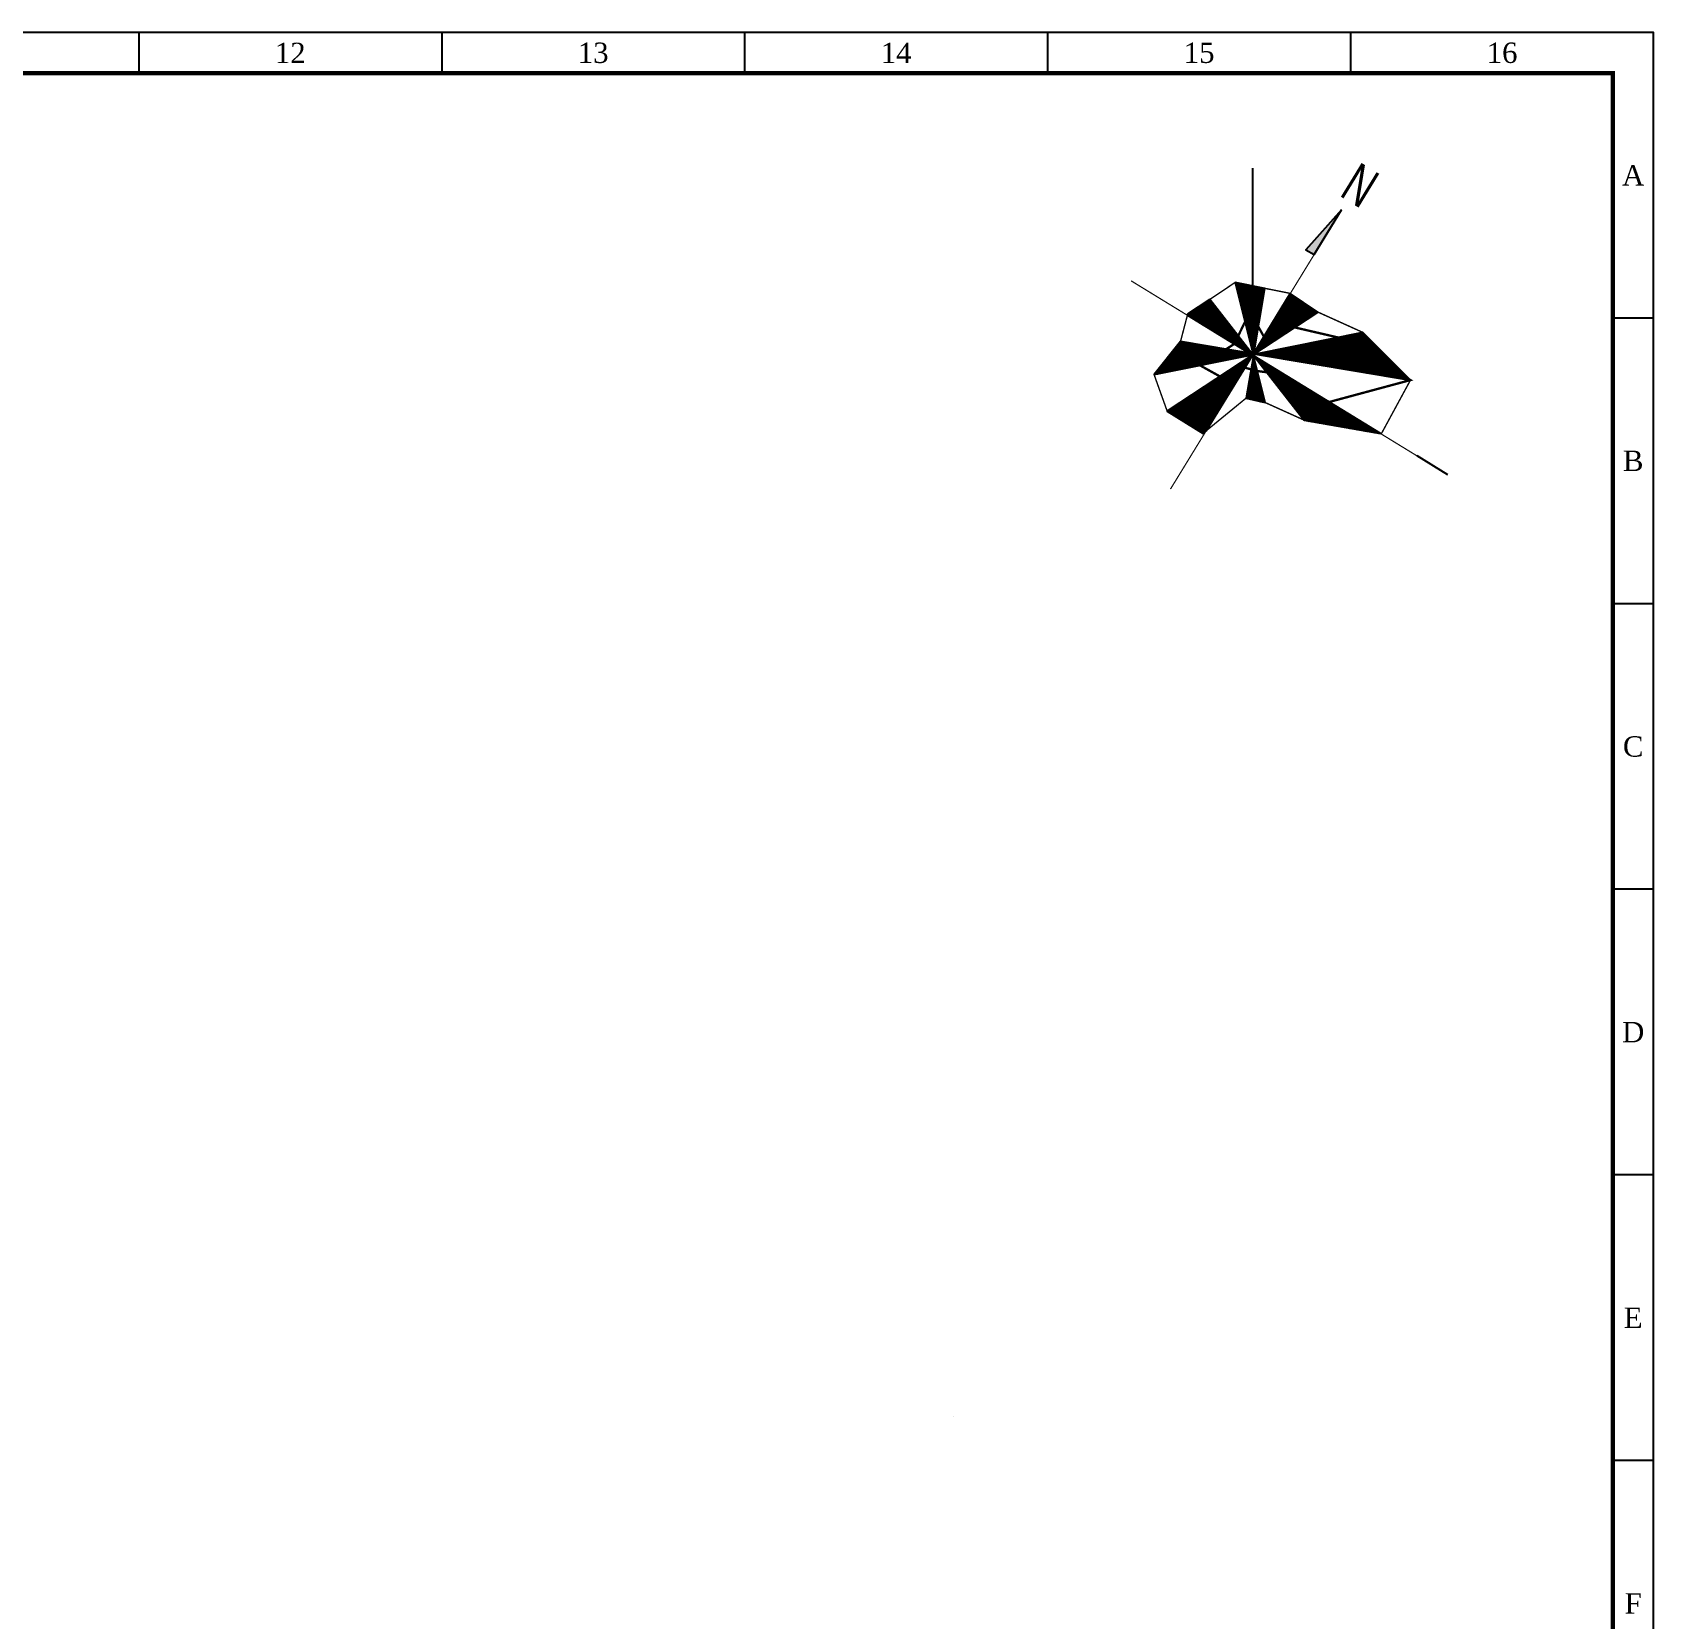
# Model space of a CAD drawing. Header units: metres. Extents: x -330863 to 383137, y -246038 to 314990.
# Drawn here: x 144258 to 382837, y 33989 to 267648 of the extents above; entities that cross this region are included whole.
import ezdxf
from ezdxf.enums import TextEntityAlignment as Align

# ---------------------------------------------------------------- set-up
doc = ezdxf.new("R2010")
doc.units = ezdxf.units.M
doc.linetypes.add('HIDDEN', pattern=[0.375, 0.25, -0.125])
for name, color, linetype in [('-建筑轮廓线', 7, 'Continuous'), ('-文字', 7, 'Continuous'), ('MJZJ', 8, 'Continuous'), ('比例尺', 7, 'Continuous'), ('路中', 7, 'Continuous')]:
    doc.layers.add(name, color=color, linetype=linetype)
doc.layers.add('X消防车道', color=6, linetype='HIDDEN', lineweight=18)
doc.styles.add('_HZTXT', font='simplex.shx', dxfattribs={"width": 0.8, "bigfont": 'hztxt.shx'})
doc.styles.add('BZ1', font='COMPLEX.shx', dxfattribs={"width": 0.7})
doc.styles.add('Times', font='times.ttf')
pattern_1 = [(44.99999999999997, (-698369.6223771389, -275120.5470084523), (-0.1146629783846557, 0.1146629783846558), [])]

# ---------------------------------------------------------------- blocks, each defined once
blk = doc.blocks.new('00')
at = {"linetype": 'Continuous'}
blk.add_hatch(color=0, dxfattribs=at).paths.add_polyline_path([(-3.055284533955273, 23.2731487999481), (-4.575765366040286, 14.86586722888023), (-3.055284533955273, 14.86586722981155)])
h = blk.add_hatch(dxfattribs=at)
h.set_pattern_fill('ANSI31', color=0, scale=1.297263513069385, angle=-3.18e-14, style=0)
h.set_pattern_definition(pattern_1)
h.paths.add_polyline_path([(20.51500787927944, 5.8291734440063), (10.04780917770404, 8.343245018906599), (-2.726842494987065, -3.534379927274128)])
h = blk.add_hatch(dxfattribs=at)
h.set_pattern_fill('ANSI31', color=0, scale=1.297263513069385, angle=-3.18e-14, style=0)
h.set_pattern_definition(pattern_1)
h.paths.add_polyline_path([(-3.051501734487827, -3.896115993447891), (-10.00156383991998, -18.67388443725213), (-3.262808403305824, -18.7081477300453), (-3.051501734487827, -18.10177171725809)])
h.paths.add_polyline_path([(2.245113638855396, 7.365964014716155), (-3.051501734487827, 7.585288866124756), (-3.051501734487827, -3.896115993447891)])
h.paths.add_polyline_path([(-6.940910155259187, 6.179507125802048), (-11.48137213320296, 4.501075155734723), (-2.872879753194863, -3.966009532399765)])
h = blk.add_hatch(dxfattribs=at)
h.set_pattern_fill('ANSI31', color=0, scale=1.297263513069385, angle=-3.18e-14, style=0)
h.set_pattern_definition(pattern_1)
h.paths.add_polyline_path([(-13.5163700714038, 0.0675916873660754), (-15.2861170827673, -3.788011296950571), (-15.23864237249654, -3.945351229347578), (-3.746939579330501, -3.945351228416257), (-3.270389249853906, -3.753361160233906)])
h = blk.add_hatch(dxfattribs=at)
h.set_pattern_fill('ANSI31', color=0, scale=1.297263513069385, angle=-3.18e-14, style=0)
h.set_pattern_definition(pattern_1)
h.paths.add_polyline_path([(-2.726842494987065, -3.534379927274128), (-13.99311024726194, -8.073274107016914), (-14.82978797175747, -14.78746539663552)])
h = blk.add_hatch(dxfattribs=at)
h.set_pattern_fill('ANSI31', color=0, scale=1.297263513069385, angle=-3.18e-14, style=0)
h.set_pattern_definition(pattern_1)
h.paths.add_polyline_path([(-2.872879753194863, -3.966009532399765), (-0.3329533602372976, -10.30049157964095), (2.593468302555264, -9.342564438768024)])
h = blk.add_hatch(dxfattribs=at)
h.set_pattern_fill('ANSI31', color=0, scale=1.297263513069385, angle=-3.18e-14, style=0)
h.set_pattern_definition(pattern_1)
h.paths.add_polyline_path([(20.86933397843677, -3.945351228416257), (-2.755563071303186, -3.945351228416257), (9.412181941486775, -8.482972446196072)])
at = {"color": 0, "linetype": 'Continuous'}
blk.add_line((-2.795658270202693, -3.759416215885721, -357714.3537166437), (-2.795658270202693, -3.759416215885721, -357714.3537166437), dxfattribs=at)
blk.add_line((-2.795658270202693, -3.759416215885721, -357714.3537166437), (-2.795658270202693, -3.759416215885721, -357714.3537166437), dxfattribs=at)
blk.add_line((-2.795658270202693, -3.759416215885721, -357714.3537166437), (-2.795658270202693, -3.759416215885721, -357714.3537166437), dxfattribs=at)
blk.add_line((-2.795658270202693, -3.759416215885721, -357714.3537166437), (-2.795658270202693, -3.759416215885721, -357714.3537166437), dxfattribs=at)
blk.add_line((-2.795658270202693, -3.759416215885721, -357714.3537166437), (-2.795658270202693, -3.759416215885721, -357714.3537166437), dxfattribs=at)
for points, elevation in [([(-3.055284532092628, 23.27314879948244), (-4.575765366040286, 14.86586722841457), (-3.055284533955273, 14.86586722981155)], -399090.945659235), ([(20.51500787927944, 5.829173443540637), (10.04780917770404, 8.343245018906599), (-2.726842494987065, -3.534379927274128)], -357714.3537166437), ([(-6.940910155259187, 6.179507124870722), (-11.48137213320296, 4.501075155734723), (-2.872879753194863, -3.96600953426241)], -357714.3537166437), ([(2.245113638855396, 7.365964014716155), (-3.05150173262518, 7.585288865659093), (-3.05150173262518, -3.896115995310537)], -357714.3537166437), ([(-13.51637006954115, 0.0675916869004141), (-15.2861170827673, -3.788011298813215), (-15.23864237249654, -3.945351229347578), (-3.746939579330501, -3.945351229347578), (-3.270389249853906, -3.75336116116523)], -357714.3537166437), ([(-2.726842494987065, -3.534379927274128), (-13.99311024726194, -8.073274107948237), (-14.82978797175747, -14.78746539756684)], -357714.3537166437), ([(-3.05150173262518, -3.896115995310537), (-10.00156383805733, -18.67388443678646), (-3.262808403305824, -18.70814773097663), (-3.051501734487827, -18.10177171818941)], -357714.3537166437), ([(-2.872879753194863, -3.96600953426241), (-0.3329533602372976, -10.30049158010661), (2.593468302555264, -9.342564440165006)], -357714.3537166437), ([(20.86933397843677, -3.945351228416257), (-2.755563071303186, -3.945351229347578), (9.412181941486775, -8.482972447127393)], -357714.3537166437)]:
    blk.add_lwpolyline(points, close=True, dxfattribs=dict(at, elevation=elevation))
at = {"color": 0, "linetype": 'Continuous', "elevation": -399090.945659235}
for points in [[(-3.055284532092628, 23.27314879948244), (-4.575765366040286, 14.86586722841457)], [(-4.575765366040286, 14.86586722841457), (-3.055284533955273, 14.86586722981155)]]:
    blk.add_lwpolyline(points, dxfattribs=at)
at = {"color": 0, "linetype": 'Continuous', "elevation": -357714.3537166437}
for points, const_width in [([(-3.05150173262518, 20.50991922493995), (-3.05150173262518, -29.01732895506575)], 0.1853233590099122), ([(-15.35833714001637, -3.945351229347578), (-11.48137213320296, 4.501075155734723), (-3.129301423512515, 7.58851043384493), (2.245113638855396, 7.365964014716155), (10.04780917770404, 8.343245018906599), (20.51500787927944, 5.829173443540637), (21.02522172003228, -3.883611669130911), (9.412181941486775, -8.482972447127393), (2.593468302555264, -9.342564440165006), (-0.3329533602372976, -10.30049158010661), (-3.262808403305824, -18.70814773097663), (-10.00156383805733, -18.67388443678646), (-14.82978797175747, -14.78746539756684), (-13.99311024726194, -8.073274107948237), (-15.2861170827673, -3.788011298813215)], 0.2223880308118947), ([(-14.82978797175747, -14.78746539756684), (10.04780917770404, 8.343245018906599)], 0.0593034748831719), ([(20.51500787927944, 5.829173443540637), (-13.99311024726194, -8.073274107948237)], 0.0593034748831719), ([(2.281130771778404, 7.442546475380367), (-10.00156383805733, -18.67388443678646)], 0.0593034748831719), ([(-6.988659000329786, 6.298590973652607), (-0.3329533602372976, -10.30049158010661)], 0.0593034748831719), ([(2.593468302555264, -9.342564440165006), (-11.48137213320296, 4.501075155734723)], 0.0593034748831719), ([(-13.54523981579405, 0.0783578531627427), (9.412181941486775, -8.482972447127393)], 0.0593034748831719), ([(-25.7607231199072, -3.945351229347578), (27.9150987171306, -3.945351229347578)], 0.1853233590099122)]:
    blk.add_lwpolyline(points, dxfattribs=dict(at, const_width=const_width))
at = {"color": 0, "linetype": 'Continuous', "const_width": 0.3706467180198244, "elevation": -357714.3537166437}
blk.add_lwpolyline([(0.2932889905496267, 3.319921901151245), (-3.013419300623353, -0.503737392202311), (-4.717317931659636, 0.4611626068872284), (-6.865732176534947, 0.0415253999453853), (-6.457891885496792, -3.888176522516005), (-9.185070984371121, -9.7049186628501), (-5.737270197205361, -9.555411842018655), (-3.059165247090277, -6.293243483007245), (-0.9210276401863666, -5.636615084782532), (0.4765124951227337, -5.012101177890141), (11.29188333234924, -3.919843127318016), (20.51500787927944, 5.829173443540637), (7.256425518236937, 5.640077000185556)], close=True, dxfattribs=at)
at = {"color": 0, "linetype": 'Continuous', "insert": (-4.724047953568511, 31.3018839468059, -399090.945659235), "char_height": 6.325703987538338, "width": 86.26910755484951, "attachment_point": 1, "style": 'BZ1'}
blk.add_mtext('\\f隶书|b0|i0|c134|p49;N', dxfattribs=at)
blk = doc.blocks.new('GFDS')
at = {"layer": '比例尺'}
blk.add_line((9495128.739055527, 3196786.443073169), (9495129.739055526, 3196786.443073169), dxfattribs=at)
at = {"layer": '路中', "xscale": 0.1740799993276596, "yscale": 0.1740799993276596, "zscale": 0.1740799993276596}
blk.add_blockref('00', (9495123.921238728, 3196787.125236703, 62270.91469499332), dxfattribs=at)
blk = doc.blocks.new('*U368')
at = {"color": 5}
blk.add_lwpolyline([(0, 0), (1189, 0), (1189, 841), (0, 841)], close=True, dxfattribs=at)

msp = doc.modelspace()

# ---------------------------------------------------------------- hatches: boundary and pattern name
at = {"layer": 'X消防车道'}
h = msp.add_hatch(dxfattribs=at)
h.set_pattern_fill('DOTS', color=8, scale=1000, angle=-31.48783798076735)
h.set_pattern_definition([(328.5121620192327, (-1970228605.701966, -2547630934.377606), (1506.050284478311, 939.1527315207007), [0, -1587.499999999999])])
edge = h.paths.add_edge_path()
edge.add_arc((253000.4461562517, -114828.7498958595), 12999.99999588217, 57.79610970158288, 89.99990648872723)
edge.add_arc((253000.3428560472, -114828.7499107607), 13000.00001134156, 57.79584070424261, 89.9994512072912, ccw=False)
edge.add_arc((253000.3166718548, -92828.74990051611), 13000.00000066193, 302.2042957118912, 302.2045647313433)
edge = h.paths.add_edge_path()
edge.add_line((111441.9339113543, 155171.2501390651), (111441.9339114125, 159171.2501404621))
edge.add_line((111441.9339114125, 159171.2501390651), (107999.5702834008, 159171.2501390651))
edge.add_arc((107999.6811880288, 146171.2501423247), 12999.99999769047, 90.00048879781926, 147.7957724973535)
edge.add_arc((85999.68119303463, 146171.2501423247), 12999.99999670303, 0.0005964654350805176, 32.20422750791329, ccw=False)
edge.add_line((98999.68118913472, 146171.3854760677), (98999.68118913472, 146171.2394125573))
edge.add_arc((107999.6811892511, 146171.2501390651), 9000.000000118012, 90.0000000009806, 180.0000682944113, ccw=False)
edge.add_line((107999.6811891347, 155171.2501390651), (111441.9339113543, 155171.2501390651))

# ---------------------------------------------------------------- linework, layer by layer
at = {"layer": '-建筑轮廓线'}
msp.add_line((323883.4599419731, 220201.1573861001, 10100.00000003492), (323883.4599419731, 247659.3529583535, 10100.00000003492), dxfattribs=at)
at = {"color": 5}
for p, q in [((159899.7401162875, 267648.3983772366), (159899.7401162875, 261648.3983772366)), ((204487.2401162875, 267648.3983772366), (204487.2401162875, 261648.3983772366)), ((249074.7401162875, 267648.3983772366), (249074.7401162875, 261648.3983772366)), ((293662.2401162875, 267648.3983772366), (293662.2401162875, 261648.3983772366)), ((338249.7401162875, 267648.3983772366), (338249.7401162875, 261648.3983772366)), ((382837.2401162875, 225598.3983772365), (376837.2401162875, 225598.3983772365)), ((382837.2401162875, 183548.3983772365), (376837.2401162875, 183548.3983772365)), ((382837.2401162875, 141498.3983772366), (376837.2401162875, 141498.3983772366)), ((382837.2401162875, 99448.39837723655), (376837.2401162875, 99448.39837723655)), ((382837.2401162875, 57398.3983772365), (376837.2401162875, 57398.3983772365))]:
    msp.add_line(p, q, dxfattribs=at)
at = {"color": 5, "const_width": 600}
msp.add_lwpolyline([(-315562.7598837125, -230951.6016227634), (376837.2401162875, -230951.6016227634), (376837.2401162875, 261648.3983772366), (-315562.7598837125, 261648.3983772366)], close=True, dxfattribs=at)

# ---------------------------------------------------------------- block references
at = {"xscale": 600, "yscale": 600, "zscale": 600}
msp.add_blockref('*U368', (-330562.7598837125, -236951.6016227635), dxfattribs=at)
at = {"layer": 'MJZJ', "color": 1, "xscale": 5298.675370772357, "yscale": 5298.675370772357, "zscale": 5298.675370772357, "rotation": 328.5113320052969}
msp.add_blockref('GFDS', (-51750152691.63035, 11835067024.89033, 10098.72563782264), dxfattribs=at)

# ---------------------------------------------------------------- texts
at = {"layer": '-文字', "extrusion": (1.0469515219e-06, -5.201757142e-07, 0.9999999999993168), "style": '_HZTXT', "width": 0.8}
msp.add_text('其中8#化学品车间单体工程由宁波市化工研究设计院有限公司设计，其余单体建筑由宁波市', height=2.1, rotation=270.0000000133714, dxfattribs=at).set_placement((279797.783686327, 63876.78912182732, 10.35991565687085))
at = {"color": 4, "style": 'Times'}
for s, p in [('12', (182193.4901162875, 264648.3983772366)), ('13', (226780.9901162875, 264648.3983772366)), ('14', (271368.4901162875, 264648.3983772366)), ('15', (315955.9901162875, 264648.3983772366)), ('16', (360543.4901162875, 264648.3983772366)), ('A', (379837.2401162875, 246623.3983772365)), ('B', (379837.2401162875, 204573.3983772365)), ('C', (379837.2401162875, 162523.3983772365)), ('D', (379837.2401162875, 120473.3983772365)), ('E', (379837.2401162875, 78423.39837723656)), ('F', (379837.2401162875, 36373.39837723662))]:
    msp.add_text(s, height=3000, dxfattribs=at).set_placement(p, align=Align.MIDDLE)

doc.saveas('drawing.dxf')
